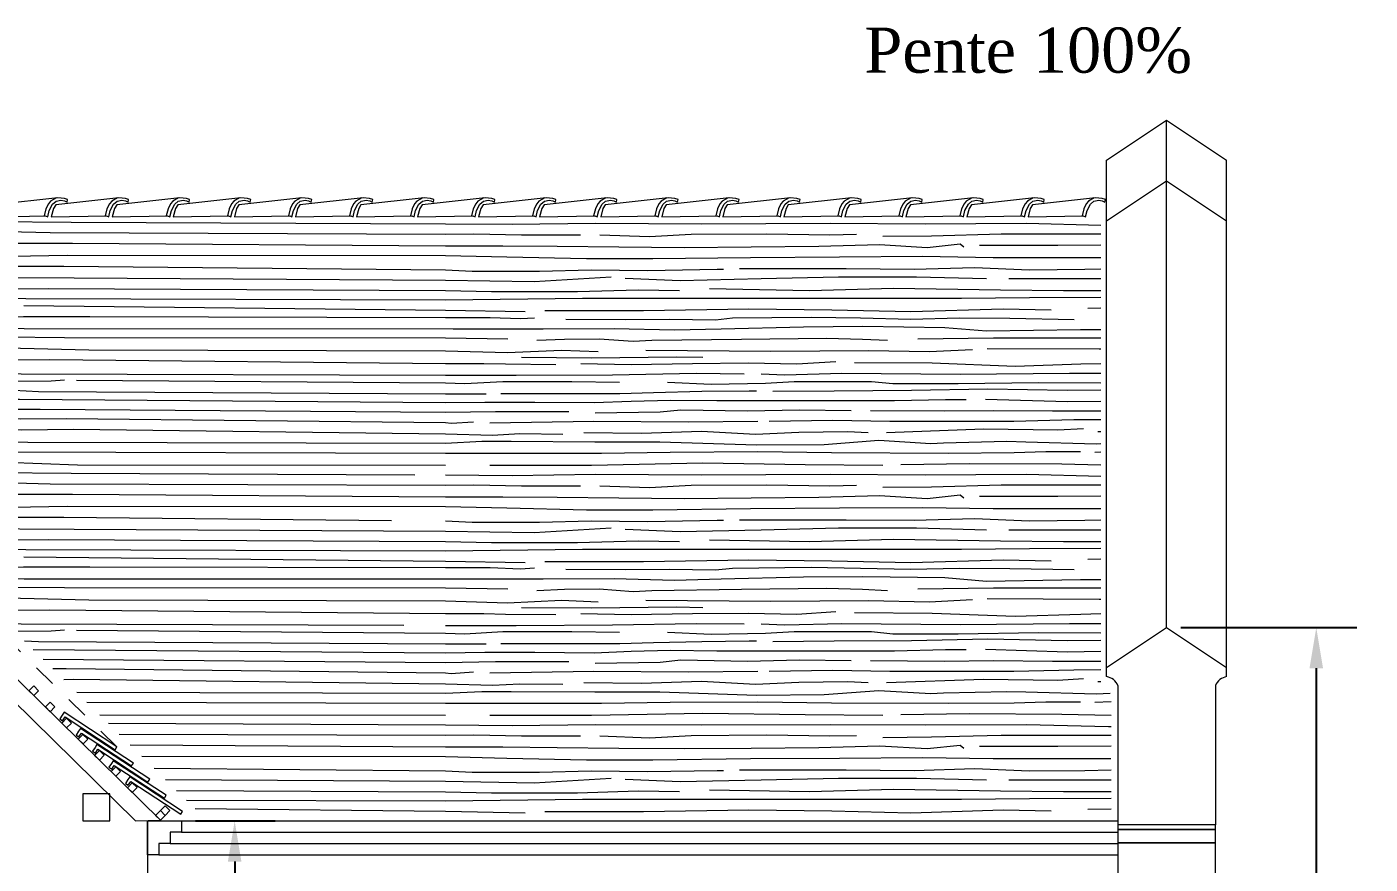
# Model space of a CAD drawing. Header units: millimetres. Extents: x -17502 to -16646, y 1856 to 2034.
# Drawn here: x -17150.73 to -17144.78, y 1876.98 to 1880.69 of the extents above; entities that cross this region are included whole.
import ezdxf

# ---------------------------------------------------------------- set-up
doc = ezdxf.new("R2010")
doc.units = ezdxf.units.MM
doc.linetypes.add('DASH10', pattern=[0.04167, 0.01389, -0.02778])
doc.layers.get('0').update_dxf_attribs({"lineweight": 9})
doc.layers.get('Defpoints').update_dxf_attribs({"lineweight": 9})
doc.layers.add('blocs', color=7, linetype='Continuous')
doc.layers.add('COUPE', color=7, linetype='Continuous', lineweight=9)
doc.styles.get("Standard").update_dxf_attribs({"font": 'times.ttf'})
doc.dimstyles.get("Standard").update_dxf_attribs({"dimtxt": 0.18, "dimasz": 0.18, "dimexe": 0.18, "dimexo": 0.0625, "dimgap": 0.09, "dimtad": 0, "dimtih": 1, "dimtoh": 1, "dimzin": 0, "dimdsep": 46, "dimtxsty": 'Standard', "dimcen": 0.09, "dimadec": 0, "dimazin": 0, "dimtfac": 1, "dimtofl": 0, "dimtmove": 0, "dimatfit": 3, "dimfxl": 1, "dimtolj": 1, "dimtzin": 0, "dimarcsym": 0})

# ---------------------------------------------------------------- blocks, each defined once
blk = doc.blocks.new('*D552')
at = {"color": 0, "lineweight": -2, "transparency": 16777216}
for p, q in [((-17149.9818, 1877.1699), (-17149.6281, 1877.1699)), ((-17149.8081, 1876.9899), (-17149.8081, 1875.8267)), ((-17149.8081, 1874.2999), (-17149.8081, 1875.4631)), ((-17150.1318, 1874.1199), (-17149.6281, 1874.1199))]:
    blk.add_line(p, q, dxfattribs=at)
at = {"color": 0, "lineweight": 9, "transparency": 16777216}
for points in [[(-17149.8381, 1876.9899), (-17149.7781, 1876.9899), (-17149.8081, 1877.1699)], [(-17149.8381, 1874.2999), (-17149.7781, 1874.2999), (-17149.8081, 1874.1199)]]:
    blk.add_solid(points, dxfattribs=at)
at = {"layer": 'Defpoints', "color": 0, "lineweight": 9, "transparency": 16777216}
for p in [(-17150.0443, 1877.1699), (-17150.1943, 1874.1199), (-17149.8081, 1874.1199)]:
    blk.add_point(p, dxfattribs=at)
at = {"color": 0, "lineweight": 9, "transparency": 16777216, "insert": (-17149.8081, 1875.6449), "char_height": 0.18, "attachment_point": 5}
blk.add_mtext('\\A1;3.05', dxfattribs=at)
blk = doc.blocks.new('*D555')
at = {"color": 0, "lineweight": -2, "transparency": 16777216}
for p, q in [((-17145.6177, 1878.0268), (-17144.8374, 1878.0268)), ((-17145.0174, 1877.8468), (-17145.0174, 1876.149)), ((-17145.0174, 1874.0875), (-17145.0174, 1875.7854)), ((-17145.4018, 1873.9075), (-17144.8374, 1873.9075))]:
    blk.add_line(p, q, dxfattribs=at)
at = {"color": 0, "lineweight": 9, "transparency": 16777216}
for points in [[(-17145.0474, 1877.8468), (-17144.9874, 1877.8468), (-17145.0174, 1878.0268)], [(-17145.0474, 1874.0875), (-17144.9874, 1874.0875), (-17145.0174, 1873.9075)]]:
    blk.add_solid(points, dxfattribs=at)
at = {"layer": 'Defpoints', "color": 0, "lineweight": 9, "transparency": 16777216}
for p in [(-17145.6802, 1878.0268), (-17145.4643, 1873.9075), (-17145.0174, 1873.9075)]:
    blk.add_point(p, dxfattribs=at)
at = {"color": 0, "lineweight": 9, "transparency": 16777216, "insert": (-17145.0174, 1875.9672), "char_height": 0.18, "attachment_point": 5}
blk.add_mtext('\\A1;4.12', dxfattribs=at)

msp = doc.modelspace()

# ---------------------------------------------------------------- linework, layer by layer
at = {"lineweight": 9}
for points in [[(-17150.1367, 1877.1735), (-17153.2838, 1880.2688), (-17153.3408, 1880.2127), (-17150.2471, 1877.1699)], [(-17150.3612, 1877.2899), (-17150.4812, 1877.2899), (-17150.4812, 1877.1699), (-17150.3612, 1877.1699)], [(-17150.1943, 1877.1699), (-17150.0443, 1877.1699), (-17150.0443, 1877.1199), (-17150.0943, 1877.1199), (-17150.0943, 1877.0699), (-17150.1443, 1877.0699), (-17150.1443, 1877.0199), (-17150.1943, 1877.0199)], [(-17145.4643, 1877.1524), (-17145.896, 1877.1524), (-17145.896, 1877.1317), (-17145.4643, 1877.1317)], [(-17145.4643, 1877.1317), (-17145.896, 1877.1317), (-17145.896, 1877.0725), (-17145.4643, 1877.0725)], [(-17145.4643, 1877.0725), (-17145.896, 1877.0725), (-17145.896, 1876.8783), (-17145.4643, 1876.8783)]]:
    msp.add_lwpolyline(points, close=True, dxfattribs=at)
for points in [[(-17145.946, 1880.0968), (-17145.6802, 1880.2741), (-17145.4143, 1880.0968)], [(-17145.6802, 1878.0268), (-17145.6802, 1880.2741)], [(-17145.946, 1880.0568), (-17145.946, 1880.0968)], [(-17145.946, 1877.8495), (-17145.946, 1880.0968)], [(-17145.4143, 1880.0568), (-17145.4143, 1880.0968)], [(-17145.4143, 1877.8495), (-17145.4143, 1880.0968)], [(-17145.946, 1879.8286), (-17145.6802, 1880.0059), (-17145.4143, 1879.8286)], [(-17145.946, 1879.7886), (-17145.946, 1879.8286)], [(-17145.4143, 1879.7886), (-17145.4143, 1879.8286)], [(-17145.946, 1877.8495), (-17145.6802, 1878.0268), (-17145.4143, 1877.8495)], [(-17145.946, 1877.8095), (-17145.946, 1877.8495)], [(-17145.4143, 1877.8095), (-17145.4143, 1877.8495)], [(-17145.896, 1877.7695), (-17145.896, 1877.1524)], [(-17145.4643, 1877.7695), (-17145.4643, 1877.1524)], [(-17150.1943, 1877.1699), (-17150.1943, 1876.1734), (-17150.1943, 1874.1199)], [(-17150.0443, 1877.1699), (-17145.896, 1877.1699)], [(-17150.0443, 1877.1199), (-17145.896, 1877.1199)], [(-17150.0943, 1877.0699), (-17145.896, 1877.0699)], [(-17150.1443, 1877.0199), (-17145.896, 1877.0199)]]:
    msp.add_lwpolyline(points, dxfattribs=at)
for centre, start, end in [((-17145.9561, 1877.7456), 21.64914, 81.03124), ((-17145.4043, 1877.7456), 98.96876, 158.35086)]:
    msp.add_arc(centre, 0.0646, start, end, dxfattribs=at)
at = {"layer": 'blocs', "lineweight": 9}
for points in [[(-17152.6245, 1879.8231), (-17152.5193, 1879.8235), (-17152.0996, 1879.8212), (-17151.6496, 1879.8235), (-17151.2864, 1879.8144), (-17150.8775, 1879.8258), (-17150.5326, 1879.8235), (-17148.8736, 1879.8152)], [(-17151.0889, 1879.7737), (-17150.9429, 1879.7841), (-17150.6249, 1879.7763), (-17148.8736, 1879.7698), (-17148.8736, 1879.7698)], [(-17148.8736, 1879.8152), (-17148.5794, 1879.8133), (-17148.2093, 1879.8178), (-17147.741, 1879.8155), (-17147.1699, 1879.8178), (-17146.7502, 1879.8155), (-17146.3002, 1879.8178), (-17145.972, 1879.8096)], [(-17148.8736, 1879.7698), (-17148.749, 1879.7714), (-17148.5374, 1879.7672), (-17148.3508, 1879.7672), (-17148.2761, 1879.7672)], [(-17148.1911, 1879.7672), (-17147.9712, 1879.7589), (-17147.7866, 1879.7693), (-17147.4506, 1879.7714), (-17147.1727, 1879.7672), (-17147.0545, 1879.7693)], [(-17146.9376, 1879.7602), (-17146.7213, 1879.7628), (-17146.4137, 1879.7706), (-17146.1686, 1879.7706), (-17145.9783, 1879.7706), (-17145.972, 1879.7706)], [(-17151.8583, 1879.7268), (-17151.5116, 1879.7268), (-17151.0632, 1879.7294), (-17150.5262, 1879.7294), (-17148.8736, 1879.7185)], [(-17148.8736, 1879.7185), (-17148.6201, 1879.7185), (-17148.3802, 1879.7159), (-17148.1065, 1879.7133), (-17147.8171, 1879.7107), (-17147.52, 1879.7133), (-17147.2202, 1879.7159), (-17146.9517, 1879.7237), (-17146.7405, 1879.7107), (-17146.5945, 1879.7263), (-17146.5789, 1879.7133)], [(-17146.5089, 1879.7211), (-17146.1622, 1879.7211), (-17145.972, 1879.7222)], [(-17151.2146, 1879.6694), (-17150.9591, 1879.6694), (-17150.5498, 1879.6772), (-17148.8736, 1879.6756)], [(-17148.8736, 1879.6758), (-17148.602, 1879.6689), (-17148.2501, 1879.6611), (-17147.9555, 1879.6611), (-17147.5227, 1879.6663), (-17147.1291, 1879.6689), (-17146.7615, 1879.6715), (-17146.4491, 1879.6663), (-17146.1519, 1879.6663), (-17145.972, 1879.6663)], [(-17152.4204, 1879.6222), (-17152.1471, 1879.6199), (-17151.8812, 1879.6277), (-17151.637, 1879.6173), (-17151.3919, 1879.6199), (-17151.0921, 1879.6277), (-17150.5655, 1879.6277), (-17148.8736, 1879.6115)], [(-17148.8736, 1879.6115), (-17148.7555, 1879.6064), (-17148.4583, 1879.6064), (-17148.2289, 1879.6116), (-17147.9786, 1879.609), (-17147.671, 1879.6142), (-17147.6423, 1879.6142)], [(-17147.572, 1879.6168), (-17147.1001, 1879.6168), (-17146.7977, 1879.6142), (-17146.5318, 1879.622), (-17146.2875, 1879.6116), (-17146.0425, 1879.6142), (-17145.972, 1879.616)], [(-17152.3306, 1879.5339), (-17152.2388, 1879.5364), (-17151.7649, 1879.5286), (-17151.4859, 1879.526), (-17150.9672, 1879.526), (-17150.6335, 1879.5286)], [(-17151.7279, 1879.5781), (-17151.376, 1879.5781), (-17151.0032, 1879.5781), (-17150.5183, 1879.5755), (-17148.8736, 1879.5665)], [(-17150.6335, 1879.5286), (-17148.8736, 1879.5195)], [(-17148.8736, 1879.5665), (-17148.482, 1879.5594), (-17148.1405, 1879.5803)], [(-17148.8736, 1879.5195), (-17148.6699, 1879.5151), (-17148.2893, 1879.5151), (-17148.0208, 1879.523), (-17147.8383, 1879.5203)], [(-17148.0779, 1879.5751), (-17147.8354, 1879.5647), (-17147.4757, 1879.5725), (-17147.1342, 1879.5803), (-17146.7875, 1879.5803), (-17146.4776, 1879.5725)], [(-17147.7053, 1879.5282), (-17147.2622, 1879.5203), (-17146.8894, 1879.5308), (-17146.4155, 1879.523), (-17146.1365, 1879.5204), (-17145.972, 1879.5204)], [(-17146.3785, 1879.5725), (-17146.0266, 1879.5725), (-17145.972, 1879.5725)], [(-17152.2881, 1879.4921), (-17151.9386, 1879.4921), (-17151.637, 1879.4947), (-17151.1625, 1879.4973), (-17150.7324, 1879.4843), (-17148.8736, 1879.479)], [(-17148.8736, 1879.479), (-17148.2681, 1879.4864), (-17147.6372, 1879.4864), (-17147.1315, 1879.4864), (-17146.5892, 1879.4864), (-17146.2876, 1879.489), (-17145.972, 1879.4908)], [(-17151.0267, 1879.3991), (-17150.7436, 1879.4042), (-17150.4503, 1879.4042), (-17148.8736, 1879.4002)], [(-17150.7427, 1879.453), (-17148.8736, 1879.4333)], [(-17148.8736, 1879.4333), (-17148.5208, 1879.4265)], [(-17148.4348, 1879.4317), (-17147.9968, 1879.4317), (-17147.5302, 1879.4395), (-17147.1626, 1879.4343), (-17146.8133, 1879.4265), (-17146.404, 1879.4395), (-17146.191, 1879.4343)], [(-17146.0294, 1879.4421), (-17145.972, 1879.4432)], [(-17152.1582, 1879.3643), (-17152.012, 1879.3625), (-17151.8272, 1879.3465), (-17151.4114, 1879.3534), (-17150.7398, 1879.3511), (-17148.8396, 1879.35)], [(-17148.8736, 1879.4002), (-17148.7599, 1879.4011), (-17148.6764, 1879.4011), (-17148.5414, 1879.3956), (-17148.4795, 1879.3993)], [(-17148.8396, 1879.35), (-17148.4422, 1879.35), (-17148.1269, 1879.3523), (-17147.8596, 1879.3454), (-17147.654, 1879.35), (-17147.2885, 1879.3591), (-17147.0258, 1879.3614), (-17146.6626, 1879.3568), (-17146.4777, 1879.3409), (-17146.062, 1879.3477), (-17145.972, 1879.3474)], [(-17148.3418, 1879.3935), (-17148.079, 1879.3918), (-17147.8824, 1879.3935), (-17147.679, 1879.3901), (-17147.6027, 1879.3986), (-17147.2552, 1879.402), (-17147.0365, 1879.3986), (-17146.8127, 1879.3935), (-17146.5991, 1879.3986), (-17146.3754, 1879.3969), (-17146.0892, 1879.3918)], [(-17150.8227, 1879.3145), (-17150.5623, 1879.3122), (-17148.8736, 1879.3105)], [(-17148.8736, 1879.3105), (-17148.5979, 1879.3066)], [(-17148.47, 1879.2997), (-17148.3466, 1879.3043), (-17148.1936, 1879.3066), (-17148.0428, 1879.2951), (-17147.9606, 1879.2997), (-17147.5631, 1879.3043), (-17147.1862, 1879.3088), (-17147.0267, 1879.3043), (-17146.917, 1879.2997)], [(-17146.7822, 1879.3066), (-17146.4464, 1879.3111), (-17145.9873, 1879.3111), (-17145.972, 1879.311)], [(-17151.8248, 1879.2689), (-17151.3291, 1879.2666), (-17150.8174, 1879.2666), (-17150.4542, 1879.2572), (-17148.8736, 1879.2528)], [(-17148.8736, 1879.2528), (-17148.6002, 1879.2449), (-17148.3603, 1879.2563), (-17148.1981, 1879.2495)], [(-17148.5382, 1879.2243), (-17148.2276, 1879.222), (-17147.8506, 1879.2265), (-17147.7341, 1879.2243)], [(-17147.9867, 1879.2564), (-17147.4338, 1879.2518), (-17146.9998, 1879.2541), (-17146.7325, 1879.2495), (-17146.5407, 1879.2586)], [(-17146.4754, 1879.2632), (-17145.9797, 1879.2609), (-17145.972, 1879.2609)], [(-17151.9933, 1879.2021), (-17151.7, 1879.1911), (-17151.4098, 1879.2003), (-17150.9553, 1879.2117), (-17150.6263, 1879.214), (-17148.8736, 1879.1969)], [(-17148.8736, 1879.1969), (-17148.705, 1879.1969), (-17148.6091, 1879.1946), (-17148.3852, 1879.1923)], [(-17148.2755, 1879.1969), (-17148.0517, 1879.1923), (-17147.7798, 1879.1969), (-17147.5331, 1879.1991), (-17147.3184, 1879.1946), (-17147.1448, 1879.206)], [(-17147.0633, 1879.2015), (-17146.7183, 1879.1992), (-17146.3505, 1879.1855), (-17146.0604, 1879.1946), (-17145.972, 1879.1968)], [(-17151.9449, 1879.1545), (-17151.9444, 1879.1545), (-17151.4601, 1879.1591), (-17151.0033, 1879.1591), (-17150.7543, 1879.1507), (-17148.8736, 1879.1443), (-17148.8736, 1879.1443)], [(-17151.9038, 1879.114), (-17151.5968, 1879.118), (-17151.1696, 1879.1157), (-17150.9503, 1879.118), (-17150.6213, 1879.1203), (-17150.5619, 1879.1248)], [(-17150.5094, 1879.1226), (-17148.8736, 1879.1106)], [(-17148.8736, 1879.1443), (-17148.5611, 1879.1443), (-17148.1339, 1879.1466), (-17147.7639, 1879.1534), (-17147.5514, 1879.1511)], [(-17148.8736, 1879.1106), (-17148.7893, 1879.1077), (-17148.6202, 1879.1168), (-17148.3141, 1879.1168), (-17148.104, 1879.1145)], [(-17147.8915, 1879.1145), (-17147.6973, 1879.1054), (-17147.4575, 1879.11), (-17147.3296, 1879.1168), (-17146.9869, 1879.1168), (-17146.8932, 1879.1077), (-17146.6031, 1879.1077), (-17146.2473, 1879.1123), (-17145.972, 1879.1109)], [(-17147.4768, 1879.1511), (-17147.3717, 1879.1466), (-17147.1181, 1879.1534), (-17146.595, 1879.1488), (-17146.1107, 1879.1534), (-17145.972, 1879.1534)], [(-17151.8788, 1879.0894), (-17151.8213, 1879.0906), (-17151.4695, 1879.0837), (-17151.2434, 1879.086), (-17150.8413, 1879.0814), (-17150.6769, 1879.0726), (-17148.8736, 1879.062), (-17148.8736, 1879.062)], [(-17148.8736, 1879.062), (-17148.6937, 1879.062)], [(-17148.6297, 1879.0643), (-17148.4287, 1879.0643), (-17148.2642, 1879.0643), (-17148.102, 1879.0643), (-17147.9536, 1879.0689), (-17147.7388, 1879.0735), (-17147.5287, 1879.0757), (-17147.4967, 1879.0757)], [(-17147.4245, 1879.0735), (-17147.1526, 1879.0758), (-17146.81, 1879.078), (-17146.4719, 1879.0849), (-17146.1201, 1879.078), (-17145.972, 1879.0795)], [(-17151.8325, 1879.0449), (-17151.4693, 1879.0335), (-17151.1701, 1879.038), (-17150.7612, 1879.038), (-17148.8736, 1879.0236), (-17148.8736, 1879.0236)], [(-17151.7822, 1878.9944), (-17151.5353, 1878.9923), (-17151.2521, 1878.9923), (-17150.9231, 1878.9946), (-17150.6696, 1878.9946), (-17148.8736, 1878.9806)], [(-17148.8736, 1879.0236), (-17148.7006, 1879.0255), (-17148.479, 1879.0255), (-17148.2163, 1879.0232), (-17148.0519, 1879.03), (-17147.8783, 1879.0346), (-17147.6727, 1879.0323), (-17147.3757, 1879.0323), (-17147.129, 1879.0323), (-17146.8852, 1879.0324), (-17146.659, 1879.0369), (-17146.5676, 1879.0369)], [(-17148.2112, 1878.9775), (-17147.9234, 1878.982), (-17147.832, 1878.9912), (-17147.5373, 1878.9866), (-17147.3066, 1878.9912), (-17147.0782, 1878.9889)], [(-17146.9914, 1878.9889), (-17146.6647, 1878.9866), (-17146.4477, 1878.9889), (-17146.1859, 1878.9866), (-17145.972, 1878.9866)], [(-17146.4831, 1879.0392), (-17146.1199, 1879.0278), (-17145.972, 1879.03)], [(-17151.7336, 1878.9466), (-17151.7057, 1878.9466), (-17151.4412, 1878.9536), (-17151.1602, 1878.9559), (-17150.998, 1878.9536), (-17150.7582, 1878.9513), (-17150.5549, 1878.9536), (-17148.8736, 1878.935), (-17148.8736, 1878.935)], [(-17148.8736, 1878.9806), (-17148.6521, 1878.9843), (-17148.4557, 1878.9843), (-17148.3277, 1878.9843)], [(-17148.8736, 1878.935), (-17148.8485, 1878.9318), (-17148.7503, 1878.9387)], [(-17148.6772, 1878.9341), (-17148.218, 1878.941), (-17147.8, 1878.9387), (-17147.4916, 1878.941)], [(-17147.4413, 1878.941), (-17147.1581, 1878.9455), (-17146.9068, 1878.941), (-17146.5778, 1878.941), (-17146.3563, 1878.941), (-17146.0918, 1878.9479), (-17145.972, 1878.9489)], [(-17151.334, 1878.901), (-17150.9251, 1878.9102), (-17150.7515, 1878.9033), (-17150.5231, 1878.9056), (-17148.8736, 1878.8848)], [(-17148.8736, 1878.8848), (-17148.6658, 1878.8793), (-17148.5448, 1878.8862), (-17148.3552, 1878.8839)], [(-17148.2615, 1878.8908), (-17148.0057, 1878.8885), (-17147.7407, 1878.8976), (-17147.5008, 1878.8839), (-17147.3089, 1878.893), (-17147.0942, 1878.8953), (-17147.0028, 1878.8908)], [(-17146.9212, 1878.8908), (-17146.4917, 1878.9068), (-17146.1628, 1878.9022), (-17146.0486, 1878.9091)], [(-17145.9846, 1878.8954), (-17145.972, 1878.8956)], [(-17151.6405, 1878.855), (-17151.341, 1878.8462), (-17151.1308, 1878.8576), (-17150.7242, 1878.8485), (-17148.8736, 1878.8434)], [(-17151.3477, 1878.8096), (-17151.0598, 1878.8211), (-17150.8223, 1878.8051), (-17148.8736, 1878.7994), (-17148.8736, 1878.7994)], [(-17148.8736, 1878.8434), (-17148.7137, 1878.852), (-17148.5835, 1878.852), (-17148.2134, 1878.8497), (-17147.9256, 1878.8497), (-17147.4961, 1878.836), (-17147.1969, 1878.8383), (-17146.9547, 1878.8565), (-17146.724, 1878.8428), (-17146.6692, 1878.8451), (-17146.3882, 1878.852), (-17146.3037, 1878.8497), (-17145.9916, 1878.8405), (-17145.972, 1878.8416)], [(-17151.5413, 1878.7574), (-17151.4939, 1878.7571), (-17151.1787, 1878.7503), (-17150.82, 1878.7594), (-17150.5048, 1878.7477), (-17148.8736, 1878.7462)], [(-17148.8736, 1878.7994), (-17148.5081, 1878.7994), (-17148.1837, 1878.7994), (-17147.8799, 1878.804), (-17147.4915, 1878.8062), (-17147.1649, 1878.8017), (-17146.6463, 1878.7994), (-17146.3562, 1878.8017), (-17146.2153, 1878.8063), (-17146.0622, 1878.8063)], [(-17148.6772, 1878.7469), (-17148.2272, 1878.7469), (-17147.7338, 1878.756), (-17147.2815, 1878.7492), (-17146.9365, 1878.7469)], [(-17146.8572, 1878.7492), (-17146.5534, 1878.7537), (-17146.1445, 1878.7515), (-17145.972, 1878.7477)], [(-17145.9983, 1878.804), (-17145.972, 1878.805)], [(-17151.4905, 1878.7074), (-17151.2864, 1878.7022), (-17150.8775, 1878.7137), (-17150.5326, 1878.7114), (-17149.0099, 1878.7038)], [(-17148.8736, 1878.7031), (-17148.5794, 1878.7012), (-17148.2093, 1878.7057), (-17147.741, 1878.7034), (-17147.1699, 1878.7057), (-17146.7502, 1878.7034), (-17146.3002, 1878.7057), (-17145.972, 1878.6975)], [(-17151.0889, 1878.6616), (-17150.9429, 1878.672), (-17150.6249, 1878.6642), (-17148.8736, 1878.6577), (-17148.8736, 1878.6577)], [(-17148.8736, 1878.6577), (-17148.749, 1878.6593), (-17148.5374, 1878.6551), (-17148.3508, 1878.6551), (-17148.2761, 1878.6551)], [(-17148.1911, 1878.6551), (-17147.9712, 1878.6468), (-17147.7866, 1878.6572), (-17147.4506, 1878.6593), (-17147.1727, 1878.6551), (-17147.0545, 1878.6572)], [(-17146.9376, 1878.6481), (-17146.7213, 1878.6507), (-17146.4137, 1878.6585), (-17146.1686, 1878.6585), (-17145.9783, 1878.6585), (-17145.972, 1878.6585)], [(-17151.3969, 1878.6153), (-17151.0632, 1878.6173), (-17150.5262, 1878.6173), (-17148.8736, 1878.6064)], [(-17148.8736, 1878.6064), (-17148.6201, 1878.6064), (-17148.3802, 1878.6038), (-17148.1065, 1878.6012), (-17147.8171, 1878.5986), (-17147.52, 1878.6012), (-17147.2202, 1878.6038), (-17146.9517, 1878.6116), (-17146.7405, 1878.5986), (-17146.5945, 1878.6142), (-17146.5789, 1878.6012)], [(-17146.5089, 1878.609), (-17146.1622, 1878.609), (-17145.972, 1878.6101)], [(-17151.2903, 1878.5104), (-17151.0921, 1878.5156), (-17150.5655, 1878.5156), (-17149.1136, 1878.5017)], [(-17151.2146, 1878.5573), (-17150.9591, 1878.5573), (-17150.5498, 1878.5651), (-17148.8736, 1878.5635)], [(-17148.8736, 1878.5637), (-17148.602, 1878.5568), (-17148.2501, 1878.549), (-17147.9555, 1878.549), (-17147.5227, 1878.5542), (-17147.1291, 1878.5568), (-17146.7615, 1878.5594), (-17146.4491, 1878.5542), (-17146.1519, 1878.5542), (-17145.972, 1878.5542)], [(-17151.2451, 1878.466), (-17151.0032, 1878.466), (-17150.5183, 1878.4634), (-17148.8736, 1878.4544)], [(-17148.8736, 1878.4994), (-17148.7555, 1878.4943), (-17148.4583, 1878.4943), (-17148.2289, 1878.4995), (-17147.9786, 1878.4969), (-17147.671, 1878.5021), (-17147.6423, 1878.5021)], [(-17148.8736, 1878.4544), (-17148.482, 1878.4473), (-17148.1405, 1878.4682)], [(-17148.0779, 1878.463), (-17147.8354, 1878.4525), (-17147.4757, 1878.4604), (-17147.1342, 1878.4682), (-17146.7875, 1878.4682), (-17146.4776, 1878.4604)], [(-17147.572, 1878.5047), (-17147.1001, 1878.5047), (-17146.7977, 1878.5021), (-17146.5318, 1878.5099), (-17146.2875, 1878.4995), (-17146.0425, 1878.5021), (-17145.972, 1878.5039)], [(-17146.3785, 1878.4604), (-17146.0266, 1878.4604), (-17145.972, 1878.4604)], [(-17151.1922, 1878.4139), (-17150.9672, 1878.4139), (-17150.6335, 1878.4165)], [(-17150.6335, 1878.4165), (-17148.8736, 1878.4074)], [(-17148.8736, 1878.4074), (-17148.6699, 1878.403), (-17148.2893, 1878.403), (-17148.0208, 1878.4108), (-17147.8383, 1878.4082)], [(-17147.7053, 1878.4161), (-17147.2622, 1878.4082), (-17146.8894, 1878.4187), (-17146.4155, 1878.4109), (-17146.1365, 1878.4082), (-17145.972, 1878.4082)], [(-17151.163, 1878.3852), (-17151.1625, 1878.3852), (-17150.7324, 1878.3722), (-17148.8736, 1878.3669)], [(-17150.7427, 1878.3409), (-17148.8736, 1878.3212)], [(-17148.8736, 1878.3669), (-17148.2681, 1878.3743), (-17147.6372, 1878.3743), (-17147.1315, 1878.3743), (-17146.5892, 1878.3743), (-17146.2876, 1878.3769), (-17145.972, 1878.3786)], [(-17151.0267, 1878.2912), (-17150.7436, 1878.2963), (-17150.4503, 1878.2963), (-17148.8736, 1878.2923)], [(-17148.8736, 1878.3212), (-17148.5208, 1878.3144)], [(-17148.8736, 1878.2923), (-17148.7599, 1878.2932), (-17148.6764, 1878.2932), (-17148.5414, 1878.2876), (-17148.4795, 1878.2913)], [(-17148.4348, 1878.3196), (-17147.9968, 1878.3196), (-17147.5302, 1878.3274), (-17147.1626, 1878.3222), (-17146.8133, 1878.3144), (-17146.404, 1878.3274), (-17146.191, 1878.3222)], [(-17148.3418, 1878.2855), (-17148.079, 1878.2838), (-17147.8824, 1878.2855), (-17147.679, 1878.2821), (-17147.6027, 1878.2906), (-17147.2552, 1878.294), (-17147.0365, 1878.2906), (-17146.8127, 1878.2855), (-17146.5991, 1878.2906), (-17146.3754, 1878.2889), (-17146.0892, 1878.2838)], [(-17146.0294, 1878.33), (-17145.972, 1878.3311)], [(-17151.0196, 1878.2441), (-17150.7398, 1878.2431), (-17148.8396, 1878.242)], [(-17148.8396, 1878.242), (-17148.4422, 1878.242), (-17148.1269, 1878.2443), (-17147.8596, 1878.2375), (-17147.654, 1878.242), (-17147.2885, 1878.2512), (-17147.0258, 1878.2534), (-17146.6626, 1878.2489), (-17146.4777, 1878.2329), (-17146.062, 1878.2397), (-17145.972, 1878.2394)], [(-17150.9327, 1878.1586), (-17150.8174, 1878.1586), (-17150.4542, 1878.1492), (-17148.8736, 1878.1448)], [(-17150.8227, 1878.2065), (-17150.5623, 1878.2042), (-17148.8736, 1878.2025)], [(-17148.8736, 1878.2025), (-17148.5979, 1878.1986)], [(-17148.47, 1878.1917), (-17148.3466, 1878.1963), (-17148.1936, 1878.1986), (-17148.0428, 1878.1872), (-17147.9606, 1878.1917), (-17147.5631, 1878.1963), (-17147.1862, 1878.2009), (-17147.0267, 1878.1963), (-17146.917, 1878.1917)], [(-17146.7822, 1878.1986), (-17146.4464, 1878.2032), (-17145.9873, 1878.2032), (-17145.972, 1878.2031)], [(-17146.4754, 1878.1552), (-17145.9797, 1878.1529), (-17145.972, 1878.1529)], [(-17150.8774, 1878.1043), (-17150.6263, 1878.106), (-17148.8736, 1878.0889)], [(-17148.8736, 1878.1448), (-17148.6002, 1878.1369), (-17148.3603, 1878.1483), (-17148.1981, 1878.1415)], [(-17148.5382, 1878.1163), (-17148.2276, 1878.114), (-17147.8506, 1878.1186), (-17147.7341, 1878.1163)], [(-17148.2755, 1878.0889), (-17148.0517, 1878.0843), (-17147.7798, 1878.0889), (-17147.5331, 1878.0912), (-17147.3184, 1878.0866), (-17147.1448, 1878.098)], [(-17147.9867, 1878.1484), (-17147.4338, 1878.1438), (-17146.9998, 1878.1461), (-17146.7325, 1878.1415), (-17146.5407, 1878.1507)], [(-17150.817, 1878.0448), (-17150.7543, 1878.0427), (-17149.0587, 1878.0369), (-17149.0587, 1878.0369)], [(-17148.8736, 1878.0889), (-17148.705, 1878.0889), (-17148.6091, 1878.0866), (-17148.3852, 1878.0843)], [(-17148.8736, 1878.0363), (-17148.5611, 1878.0363), (-17148.1339, 1878.0386), (-17147.7639, 1878.0454), (-17147.5514, 1878.0432)], [(-17147.4768, 1878.0431), (-17147.3717, 1878.0386), (-17147.1181, 1878.0454), (-17146.595, 1878.0409), (-17146.1107, 1878.0454), (-17145.972, 1878.0454)], [(-17147.0633, 1878.0935), (-17146.7183, 1878.0912), (-17146.3505, 1878.0775), (-17146.0604, 1878.0866), (-17145.972, 1878.0889)], [(-17150.7828, 1878.0112), (-17150.6213, 1878.0123), (-17150.5619, 1878.0169)], [(-17150.5094, 1878.0146), (-17148.8736, 1878.0027)], [(-17148.8736, 1878.0027), (-17148.7893, 1877.9997), (-17148.6202, 1878.0088), (-17148.3141, 1878.0088), (-17148.104, 1878.0066)], [(-17147.8915, 1878.0066), (-17147.6973, 1877.9974), (-17147.4575, 1878.002), (-17147.3296, 1878.0088), (-17146.9869, 1878.0088), (-17146.8932, 1877.9997), (-17146.6031, 1877.9997), (-17146.2473, 1878.0044), (-17145.972, 1878.0029)], [(-17147.4245, 1877.9655), (-17147.1526, 1877.9678), (-17146.81, 1877.9701), (-17146.4719, 1877.9769), (-17146.1201, 1877.9701), (-17145.972, 1877.9716)], [(-17150.7389, 1877.968), (-17150.6769, 1877.9646), (-17148.8736, 1877.9541), (-17148.8736, 1877.9541)], [(-17150.6999, 1877.9296), (-17148.8736, 1877.9156), (-17148.8736, 1877.9156)], [(-17148.8736, 1877.9541), (-17148.6937, 1877.9541)], [(-17148.8736, 1877.9156), (-17148.7006, 1877.9175), (-17148.479, 1877.9175), (-17148.2163, 1877.9152), (-17148.0519, 1877.9221), (-17147.8783, 1877.9266), (-17147.6727, 1877.9244), (-17147.3757, 1877.9244), (-17147.129, 1877.9244), (-17146.8852, 1877.9244), (-17146.659, 1877.929), (-17146.5676, 1877.929)], [(-17148.6297, 1877.9563), (-17148.4287, 1877.9563), (-17148.2642, 1877.9563), (-17148.102, 1877.9563), (-17147.9536, 1877.9609), (-17147.7388, 1877.9655), (-17147.5287, 1877.9678), (-17147.4967, 1877.9678)], [(-17146.4831, 1877.9312), (-17146.1199, 1877.9198), (-17145.972, 1877.9221)], [(-17150.6561, 1877.8865), (-17148.8736, 1877.8726)], [(-17148.8736, 1877.8726), (-17148.6521, 1877.8763), (-17148.4557, 1877.8763), (-17148.3277, 1877.8763)], [(-17148.2112, 1877.8695), (-17147.9234, 1877.8741), (-17147.832, 1877.8832), (-17147.5373, 1877.8786), (-17147.3066, 1877.8832), (-17147.0782, 1877.8809)], [(-17146.9914, 1877.8809), (-17146.6647, 1877.8786), (-17146.4477, 1877.8809), (-17146.1859, 1877.8786), (-17145.972, 1877.8786)], [(-17150.6139, 1877.845), (-17150.5549, 1877.8456), (-17148.8736, 1877.827), (-17148.8736, 1877.827)], [(-17150.5653, 1877.7972), (-17150.5231, 1877.7976), (-17148.8736, 1877.7768)], [(-17148.8736, 1877.827), (-17148.8485, 1877.8238), (-17148.7503, 1877.8307)], [(-17148.6772, 1877.8261), (-17148.218, 1877.833), (-17147.8, 1877.8307), (-17147.4916, 1877.833)], [(-17147.4413, 1877.833), (-17147.1581, 1877.8376), (-17146.9068, 1877.833), (-17146.5778, 1877.833), (-17146.3563, 1877.833), (-17146.0918, 1877.84), (-17145.972, 1877.8409)], [(-17146.9212, 1877.7828), (-17146.4917, 1877.7988), (-17146.1628, 1877.7942), (-17146.0486, 1877.8011)], [(-17150.5071, 1877.7399), (-17148.8736, 1877.7355)], [(-17148.8736, 1877.7768), (-17148.6658, 1877.7714), (-17148.5448, 1877.7782), (-17148.3552, 1877.7759)], [(-17148.8736, 1877.7355), (-17148.7137, 1877.744), (-17148.5835, 1877.744), (-17148.2134, 1877.7417), (-17147.9256, 1877.7417), (-17147.4961, 1877.728), (-17147.1969, 1877.7303), (-17146.9547, 1877.7485), (-17146.724, 1877.7348), (-17146.6692, 1877.7371), (-17146.3882, 1877.744), (-17146.3037, 1877.7417), (-17145.9916, 1877.7326), (-17145.9297, 1877.7359)], [(-17148.2615, 1877.7828), (-17148.0057, 1877.7805), (-17147.7407, 1877.7896), (-17147.5008, 1877.7759), (-17147.3089, 1877.7851), (-17147.0942, 1877.7874), (-17147.0028, 1877.7828)], [(-17145.9846, 1877.7874), (-17145.972, 1877.7877)], [(-17150.4625, 1877.6961), (-17148.8736, 1877.6914), (-17148.8736, 1877.6914)], [(-17148.8736, 1877.6914), (-17148.5081, 1877.6914), (-17148.1837, 1877.6914), (-17147.8799, 1877.696), (-17147.4915, 1877.6983), (-17147.1649, 1877.6937), (-17146.6463, 1877.6914), (-17146.3562, 1877.6937), (-17146.2153, 1877.6983), (-17146.0622, 1877.6983)], [(-17145.9983, 1877.696), (-17145.9262, 1877.6989)], [(-17150.4051, 1877.6396), (-17148.8736, 1877.6382)], [(-17148.6772, 1877.6389), (-17148.2272, 1877.6389), (-17147.7338, 1877.648), (-17147.2815, 1877.6412), (-17146.9365, 1877.6389)], [(-17146.8572, 1877.6412), (-17146.5534, 1877.6458), (-17146.1445, 1877.6435), (-17145.9262, 1877.6387)], [(-17150.3675, 1877.6026), (-17148.8736, 1877.5952)], [(-17148.8736, 1877.5952), (-17148.5794, 1877.5932), (-17148.2093, 1877.5977), (-17147.741, 1877.5955), (-17147.1699, 1877.5977), (-17146.7502, 1877.5955), (-17146.3002, 1877.5977), (-17145.937, 1877.5886), (-17145.9262, 1877.5889)], [(-17150.3192, 1877.5551), (-17148.8736, 1877.5497), (-17148.8736, 1877.5497)], [(-17150.271, 1877.5076), (-17148.8736, 1877.4984)], [(-17148.8736, 1877.5497), (-17148.749, 1877.5513), (-17148.5374, 1877.5472), (-17148.3508, 1877.5472), (-17148.2761, 1877.5472)], [(-17148.8736, 1877.4984), (-17148.6201, 1877.4984), (-17148.3802, 1877.4958), (-17148.1065, 1877.4932), (-17147.8171, 1877.4906), (-17147.52, 1877.4932), (-17147.2202, 1877.4958), (-17146.9517, 1877.5036), (-17146.7405, 1877.4906), (-17146.5945, 1877.5062), (-17146.5789, 1877.4932)], [(-17148.1911, 1877.5472), (-17147.9712, 1877.5389), (-17147.7866, 1877.5492), (-17147.4506, 1877.5513), (-17147.1727, 1877.5472), (-17147.0545, 1877.5492)], [(-17146.9376, 1877.5401), (-17146.7213, 1877.5427), (-17146.4137, 1877.5505), (-17146.1686, 1877.5505), (-17145.9783, 1877.5505), (-17145.9262, 1877.5505)], [(-17146.5089, 1877.501), (-17146.1622, 1877.501), (-17145.9262, 1877.5024)], [(-17150.2193, 1877.4568), (-17148.8736, 1877.4555)], [(-17148.8736, 1877.4557), (-17148.602, 1877.4488), (-17148.2501, 1877.441), (-17147.9555, 1877.441), (-17147.5227, 1877.4462), (-17147.1291, 1877.4488), (-17146.7615, 1877.4514), (-17146.4491, 1877.4462), (-17146.1519, 1877.4462), (-17145.9278, 1877.4462)], [(-17150.1654, 1877.4038), (-17148.8736, 1877.3914)], [(-17148.8736, 1877.3914), (-17148.7555, 1877.3863), (-17148.4583, 1877.3863), (-17148.2289, 1877.3915), (-17147.9786, 1877.3889), (-17147.671, 1877.3941), (-17147.6423, 1877.3941)], [(-17147.572, 1877.3967), (-17147.1001, 1877.3967), (-17146.7977, 1877.3941), (-17146.5318, 1877.4019), (-17146.2875, 1877.3915), (-17146.0425, 1877.3941), (-17145.9262, 1877.3971)], [(-17150.1141, 1877.3532), (-17148.8736, 1877.3464)], [(-17148.8736, 1877.3464), (-17148.482, 1877.3394), (-17148.1405, 1877.3602)], [(-17148.0779, 1877.355), (-17147.8354, 1877.3446), (-17147.4757, 1877.3524), (-17147.1342, 1877.3602), (-17146.7875, 1877.3602), (-17146.4776, 1877.3524)], [(-17146.3785, 1877.3524), (-17146.0266, 1877.3524), (-17145.9262, 1877.3524)], [(-17150.0656, 1877.3056), (-17148.8736, 1877.2994)], [(-17150.0215, 1877.2622), (-17148.8736, 1877.2589)], [(-17148.8736, 1877.2994), (-17148.6699, 1877.2951), (-17148.2893, 1877.2951), (-17148.0208, 1877.3029), (-17147.8383, 1877.3003)], [(-17148.8736, 1877.2589), (-17148.2681, 1877.2663), (-17147.6372, 1877.2663), (-17147.1315, 1877.2663), (-17146.5892, 1877.2663), (-17146.2876, 1877.2689), (-17145.9262, 1877.2709)], [(-17147.7053, 1877.3081), (-17147.2622, 1877.3003), (-17146.8894, 1877.3107), (-17146.4155, 1877.3029), (-17146.1365, 1877.3003), (-17145.9262, 1877.3003)], [(-17149.9837, 1877.2249), (-17148.8736, 1877.2133)], [(-17148.8736, 1877.2133), (-17148.5208, 1877.2064)], [(-17148.4348, 1877.2116), (-17147.9968, 1877.2116), (-17147.5302, 1877.2195), (-17147.1626, 1877.2143), (-17146.8133, 1877.2064), (-17146.404, 1877.2195), (-17146.191, 1877.2142)], [(-17146.0294, 1877.2221), (-17145.9262, 1877.2239)]]:
    msp.add_lwpolyline(points, dxfattribs=at)
at = {"layer": 'COUPE', "color": 7, "linetype": 'Continuous', "lineweight": 9}
for p, q in [((-17150.5916, 1879.9308), (-17150.8711, 1879.8997)), ((-17150.6442, 1879.8812), (-17150.6518, 1879.8507)), ((-17150.6332, 1879.9033), (-17150.6442, 1879.8812)), ((-17150.6233, 1879.9153), (-17150.6332, 1879.9033)), ((-17150.6294, 1879.8749), (-17150.6145, 1879.9025)), ((-17150.5972, 1879.9308), (-17150.6233, 1879.9153)), ((-17150.6107, 1879.8837), (-17150.6206, 1879.8459)), ((-17150.6145, 1879.9025), (-17150.5991, 1879.9151)), ((-17150.6007, 1879.8997), (-17150.6107, 1879.8837)), ((-17150.3212, 1879.9308), (-17150.6007, 1879.8997)), ((-17150.5991, 1879.9151), (-17150.5776, 1879.9197)), ((-17150.5624, 1879.9283), (-17150.5916, 1879.9308)), ((-17150.5776, 1879.9197), (-17150.5621, 1879.9166)), ((-17150.5483, 1879.9226), (-17150.5624, 1879.9283)), ((-17150.5621, 1879.9166), (-17150.5503, 1879.9114)), ((-17150.5503, 1879.9114), (-17150.5483, 1879.9226)), ((-17150.3738, 1879.8812), (-17150.3814, 1879.8507)), ((-17150.3628, 1879.9033), (-17150.3738, 1879.8812)), ((-17150.3529, 1879.9153), (-17150.3628, 1879.9033)), ((-17150.359, 1879.8749), (-17150.3441, 1879.9025)), ((-17150.3268, 1879.9308), (-17150.3529, 1879.9153)), ((-17150.3403, 1879.8837), (-17150.3502, 1879.8459)), ((-17150.3441, 1879.9025), (-17150.3287, 1879.9151)), ((-17150.3303, 1879.8997), (-17150.3403, 1879.8837)), ((-17150.0508, 1879.9308), (-17150.3303, 1879.8997)), ((-17150.3287, 1879.9151), (-17150.3072, 1879.9197)), ((-17150.292, 1879.9283), (-17150.3212, 1879.9308)), ((-17150.3072, 1879.9197), (-17150.2917, 1879.9166)), ((-17150.2779, 1879.9226), (-17150.292, 1879.9283)), ((-17150.2917, 1879.9166), (-17150.2799, 1879.9114)), ((-17150.2799, 1879.9114), (-17150.2779, 1879.9226)), ((-17150.1034, 1879.8812), (-17150.111, 1879.8507)), ((-17150.0925, 1879.9033), (-17150.1034, 1879.8812)), ((-17150.0826, 1879.9153), (-17150.0925, 1879.9033)), ((-17150.0886, 1879.8749), (-17150.0737, 1879.9025)), ((-17150.0565, 1879.9308), (-17150.0826, 1879.9153)), ((-17150.0699, 1879.8837), (-17150.0798, 1879.8459)), ((-17150.0737, 1879.9025), (-17150.0583, 1879.9151)), ((-17150.0599, 1879.8997), (-17150.0699, 1879.8837)), ((-17149.7804, 1879.9308), (-17150.0599, 1879.8997)), ((-17150.0583, 1879.9151), (-17150.0368, 1879.9197)), ((-17150.0217, 1879.9283), (-17150.0508, 1879.9308)), ((-17150.0368, 1879.9197), (-17150.0213, 1879.9166)), ((-17150.0075, 1879.9226), (-17150.0217, 1879.9283)), ((-17150.0213, 1879.9166), (-17150.0095, 1879.9114)), ((-17150.0095, 1879.9114), (-17150.0075, 1879.9226)), ((-17149.833, 1879.8812), (-17149.8406, 1879.8507)), ((-17149.8221, 1879.9033), (-17149.833, 1879.8812)), ((-17149.8122, 1879.9153), (-17149.8221, 1879.9033)), ((-17149.8182, 1879.8749), (-17149.8033, 1879.9025)), ((-17149.7861, 1879.9308), (-17149.8122, 1879.9153)), ((-17149.7995, 1879.8837), (-17149.8094, 1879.8459)), ((-17149.8033, 1879.9025), (-17149.7879, 1879.9151)), ((-17149.7895, 1879.8997), (-17149.7995, 1879.8837)), ((-17149.51, 1879.9308), (-17149.7895, 1879.8997)), ((-17149.7879, 1879.9151), (-17149.7664, 1879.9197)), ((-17149.7513, 1879.9283), (-17149.7804, 1879.9308)), ((-17149.7664, 1879.9197), (-17149.7509, 1879.9166)), ((-17149.7371, 1879.9226), (-17149.7513, 1879.9283)), ((-17149.7509, 1879.9166), (-17149.7391, 1879.9114)), ((-17149.7391, 1879.9114), (-17149.7371, 1879.9226)), ((-17149.5626, 1879.8812), (-17149.5702, 1879.8507)), ((-17149.5517, 1879.9033), (-17149.5626, 1879.8812)), ((-17149.5418, 1879.9153), (-17149.5517, 1879.9033)), ((-17149.5478, 1879.8749), (-17149.5329, 1879.9025)), ((-17149.5157, 1879.9308), (-17149.5418, 1879.9153)), ((-17149.5291, 1879.8837), (-17149.539, 1879.8459)), ((-17149.5329, 1879.9025), (-17149.5175, 1879.9151)), ((-17149.5191, 1879.8997), (-17149.5291, 1879.8837)), ((-17149.2396, 1879.9308), (-17149.5191, 1879.8997)), ((-17149.5175, 1879.9151), (-17149.496, 1879.9197)), ((-17149.4809, 1879.9283), (-17149.51, 1879.9308)), ((-17149.496, 1879.9197), (-17149.4805, 1879.9166)), ((-17149.4667, 1879.9226), (-17149.4809, 1879.9283)), ((-17149.4805, 1879.9166), (-17149.4687, 1879.9114)), ((-17149.4687, 1879.9114), (-17149.4667, 1879.9226)), ((-17149.2922, 1879.8812), (-17149.2998, 1879.8507)), ((-17149.2813, 1879.9033), (-17149.2922, 1879.8812)), ((-17149.2714, 1879.9153), (-17149.2813, 1879.9033)), ((-17149.2774, 1879.8749), (-17149.2625, 1879.9025)), ((-17149.2453, 1879.9308), (-17149.2714, 1879.9153)), ((-17149.2587, 1879.8837), (-17149.2686, 1879.8459)), ((-17149.2625, 1879.9025), (-17149.2471, 1879.9151)), ((-17149.2487, 1879.8997), (-17149.2587, 1879.8837)), ((-17148.9692, 1879.9308), (-17149.2487, 1879.8997)), ((-17149.2471, 1879.9151), (-17149.2256, 1879.9197)), ((-17149.2105, 1879.9283), (-17149.2396, 1879.9308)), ((-17149.2256, 1879.9197), (-17149.2101, 1879.9166)), ((-17149.1963, 1879.9226), (-17149.2105, 1879.9283)), ((-17149.2101, 1879.9166), (-17149.1984, 1879.9114)), ((-17149.1984, 1879.9114), (-17149.1963, 1879.9226)), ((-17149.0218, 1879.8812), (-17149.0294, 1879.8507)), ((-17149.0109, 1879.9033), (-17149.0218, 1879.8812)), ((-17149.001, 1879.9153), (-17149.0109, 1879.9033)), ((-17149.007, 1879.8749), (-17148.9921, 1879.9025)), ((-17148.9749, 1879.9308), (-17149.001, 1879.9153)), ((-17148.9883, 1879.8837), (-17148.9982, 1879.8459)), ((-17148.9921, 1879.9025), (-17148.9767, 1879.9151)), ((-17148.9783, 1879.8997), (-17148.9883, 1879.8837)), ((-17148.6988, 1879.9308), (-17148.9783, 1879.8997)), ((-17148.9767, 1879.9151), (-17148.9552, 1879.9197)), ((-17148.9401, 1879.9283), (-17148.9692, 1879.9308)), ((-17148.9552, 1879.9197), (-17148.9397, 1879.9166)), ((-17148.9259, 1879.9226), (-17148.9401, 1879.9283)), ((-17148.9397, 1879.9166), (-17148.928, 1879.9114)), ((-17148.928, 1879.9114), (-17148.9259, 1879.9226)), ((-17148.7514, 1879.8812), (-17148.759, 1879.8507)), ((-17148.7405, 1879.9033), (-17148.7514, 1879.8812)), ((-17148.7306, 1879.9153), (-17148.7405, 1879.9033)), ((-17148.7366, 1879.8749), (-17148.7217, 1879.9025)), ((-17148.7045, 1879.9308), (-17148.7306, 1879.9153)), ((-17148.7179, 1879.8837), (-17148.7278, 1879.8459)), ((-17148.7217, 1879.9025), (-17148.7063, 1879.9151)), ((-17148.7079, 1879.8997), (-17148.7179, 1879.8837)), ((-17148.4284, 1879.9308), (-17148.7079, 1879.8997)), ((-17148.7063, 1879.9151), (-17148.6848, 1879.9197)), ((-17148.6697, 1879.9283), (-17148.6988, 1879.9308)), ((-17148.6848, 1879.9197), (-17148.6693, 1879.9166)), ((-17148.6555, 1879.9226), (-17148.6697, 1879.9283)), ((-17148.6693, 1879.9166), (-17148.6576, 1879.9114)), ((-17148.6576, 1879.9114), (-17148.6555, 1879.9226)), ((-17148.481, 1879.8812), (-17148.4886, 1879.8507)), ((-17148.4701, 1879.9033), (-17148.481, 1879.8812)), ((-17148.4602, 1879.9153), (-17148.4701, 1879.9033)), ((-17148.4662, 1879.8749), (-17148.4513, 1879.9025)), ((-17148.4341, 1879.9308), (-17148.4602, 1879.9153)), ((-17148.4475, 1879.8837), (-17148.4574, 1879.8459)), ((-17148.4513, 1879.9025), (-17148.4359, 1879.9151)), ((-17148.4375, 1879.8997), (-17148.4475, 1879.8837)), ((-17148.158, 1879.9308), (-17148.4375, 1879.8997)), ((-17148.4359, 1879.9151), (-17148.4144, 1879.9197)), ((-17148.3993, 1879.9283), (-17148.4284, 1879.9308)), ((-17148.4144, 1879.9197), (-17148.3989, 1879.9166)), ((-17148.3851, 1879.9226), (-17148.3993, 1879.9283)), ((-17148.3989, 1879.9166), (-17148.3872, 1879.9114)), ((-17148.3872, 1879.9114), (-17148.3851, 1879.9226)), ((-17148.2106, 1879.8812), (-17148.2182, 1879.8507)), ((-17148.1997, 1879.9033), (-17148.2106, 1879.8812)), ((-17148.1898, 1879.9153), (-17148.1997, 1879.9033)), ((-17148.1958, 1879.8749), (-17148.1809, 1879.9025)), ((-17148.1637, 1879.9308), (-17148.1898, 1879.9153)), ((-17148.1771, 1879.8837), (-17148.187, 1879.8459)), ((-17148.1809, 1879.9025), (-17148.1655, 1879.9151)), ((-17148.1671, 1879.8997), (-17148.1771, 1879.8837)), ((-17147.8876, 1879.9308), (-17148.1671, 1879.8997)), ((-17148.1655, 1879.9151), (-17148.144, 1879.9197)), ((-17148.1289, 1879.9283), (-17148.158, 1879.9308)), ((-17148.144, 1879.9197), (-17148.1285, 1879.9166)), ((-17148.1147, 1879.9226), (-17148.1289, 1879.9283)), ((-17148.1285, 1879.9166), (-17148.1168, 1879.9114)), ((-17148.1168, 1879.9114), (-17148.1147, 1879.9226)), ((-17147.9402, 1879.8812), (-17147.9478, 1879.8507)), ((-17147.9293, 1879.9033), (-17147.9402, 1879.8812)), ((-17147.9194, 1879.9153), (-17147.9293, 1879.9033)), ((-17147.9254, 1879.8749), (-17147.9105, 1879.9025)), ((-17147.8933, 1879.9308), (-17147.9194, 1879.9153)), ((-17147.9067, 1879.8837), (-17147.9166, 1879.8459)), ((-17147.9105, 1879.9025), (-17147.8951, 1879.9151)), ((-17147.8967, 1879.8997), (-17147.9067, 1879.8837)), ((-17147.6172, 1879.9308), (-17147.8967, 1879.8997)), ((-17147.8951, 1879.9151), (-17147.8736, 1879.9197)), ((-17147.8585, 1879.9283), (-17147.8876, 1879.9308)), ((-17147.8736, 1879.9197), (-17147.8581, 1879.9166)), ((-17147.8443, 1879.9226), (-17147.8585, 1879.9283)), ((-17147.8581, 1879.9166), (-17147.8464, 1879.9114)), ((-17147.8464, 1879.9114), (-17147.8443, 1879.9226)), ((-17147.6698, 1879.8812), (-17147.6774, 1879.8507)), ((-17147.6589, 1879.9033), (-17147.6698, 1879.8812)), ((-17147.649, 1879.9153), (-17147.6589, 1879.9033)), ((-17147.655, 1879.8749), (-17147.6401, 1879.9025)), ((-17147.6229, 1879.9308), (-17147.649, 1879.9153)), ((-17147.6364, 1879.8837), (-17147.6462, 1879.8459)), ((-17147.6401, 1879.9025), (-17147.6247, 1879.9151)), ((-17147.6263, 1879.8997), (-17147.6364, 1879.8837)), ((-17147.3468, 1879.9308), (-17147.6263, 1879.8997)), ((-17147.6247, 1879.9151), (-17147.6032, 1879.9197)), ((-17147.5881, 1879.9283), (-17147.6172, 1879.9308)), ((-17147.6032, 1879.9197), (-17147.5877, 1879.9166)), ((-17147.5739, 1879.9226), (-17147.5881, 1879.9283)), ((-17147.5877, 1879.9166), (-17147.576, 1879.9114)), ((-17147.576, 1879.9114), (-17147.5739, 1879.9226)), ((-17147.3995, 1879.8812), (-17147.407, 1879.8507)), ((-17147.3885, 1879.9033), (-17147.3995, 1879.8812)), ((-17147.3786, 1879.9153), (-17147.3885, 1879.9033)), ((-17147.3846, 1879.8749), (-17147.3697, 1879.9025)), ((-17147.3525, 1879.9308), (-17147.3786, 1879.9153)), ((-17147.366, 1879.8837), (-17147.3758, 1879.8459)), ((-17147.3697, 1879.9025), (-17147.3543, 1879.9151)), ((-17147.3559, 1879.8997), (-17147.366, 1879.8837)), ((-17147.0764, 1879.9308), (-17147.3559, 1879.8997)), ((-17147.3543, 1879.9151), (-17147.3328, 1879.9197)), ((-17147.3177, 1879.9283), (-17147.3468, 1879.9308)), ((-17147.3328, 1879.9197), (-17147.3173, 1879.9166)), ((-17147.3035, 1879.9226), (-17147.3177, 1879.9283)), ((-17147.3173, 1879.9166), (-17147.3056, 1879.9114)), ((-17147.3056, 1879.9114), (-17147.3035, 1879.9226)), ((-17147.1291, 1879.8812), (-17147.1366, 1879.8507)), ((-17147.1181, 1879.9033), (-17147.1291, 1879.8812)), ((-17147.1082, 1879.9153), (-17147.1181, 1879.9033)), ((-17147.1142, 1879.8749), (-17147.0993, 1879.9025)), ((-17147.0821, 1879.9308), (-17147.1082, 1879.9153)), ((-17147.0956, 1879.8837), (-17147.1054, 1879.8459)), ((-17147.0993, 1879.9025), (-17147.0839, 1879.9151)), ((-17147.0855, 1879.8997), (-17147.0956, 1879.8837)), ((-17146.806, 1879.9308), (-17147.0855, 1879.8997)), ((-17147.0839, 1879.9151), (-17147.0624, 1879.9197)), ((-17147.0473, 1879.9283), (-17147.0764, 1879.9308)), ((-17147.0624, 1879.9197), (-17147.0469, 1879.9166)), ((-17147.0332, 1879.9226), (-17147.0473, 1879.9283)), ((-17147.0469, 1879.9166), (-17147.0352, 1879.9114)), ((-17147.0352, 1879.9114), (-17147.0332, 1879.9226)), ((-17146.8587, 1879.8812), (-17146.8662, 1879.8507)), ((-17146.8477, 1879.9033), (-17146.8587, 1879.8812)), ((-17146.8378, 1879.9153), (-17146.8477, 1879.9033)), ((-17146.8438, 1879.8749), (-17146.8289, 1879.9025)), ((-17146.8117, 1879.9308), (-17146.8378, 1879.9153)), ((-17146.8252, 1879.8837), (-17146.835, 1879.8459)), ((-17146.8289, 1879.9025), (-17146.8135, 1879.9151)), ((-17146.8151, 1879.8997), (-17146.8252, 1879.8837)), ((-17146.5356, 1879.9308), (-17146.8151, 1879.8997)), ((-17146.8135, 1879.9151), (-17146.792, 1879.9197)), ((-17146.7769, 1879.9283), (-17146.806, 1879.9308)), ((-17146.792, 1879.9197), (-17146.7765, 1879.9166)), ((-17146.7628, 1879.9226), (-17146.7769, 1879.9283)), ((-17146.7765, 1879.9166), (-17146.7648, 1879.9114)), ((-17146.7648, 1879.9114), (-17146.7628, 1879.9226)), ((-17146.5883, 1879.8812), (-17146.5958, 1879.8507)), ((-17146.5773, 1879.9033), (-17146.5883, 1879.8812)), ((-17146.5674, 1879.9153), (-17146.5773, 1879.9033)), ((-17146.5734, 1879.8749), (-17146.5585, 1879.9025)), ((-17146.5413, 1879.9308), (-17146.5674, 1879.9153)), ((-17146.5548, 1879.8837), (-17146.5646, 1879.8459)), ((-17146.5585, 1879.9025), (-17146.5432, 1879.9151)), ((-17146.5447, 1879.8997), (-17146.5548, 1879.8837)), ((-17146.2652, 1879.9308), (-17146.5447, 1879.8997)), ((-17146.5432, 1879.9151), (-17146.5216, 1879.9197)), ((-17146.5065, 1879.9283), (-17146.5356, 1879.9308)), ((-17146.5216, 1879.9197), (-17146.5061, 1879.9166)), ((-17146.4924, 1879.9226), (-17146.5065, 1879.9283)), ((-17146.5061, 1879.9166), (-17146.4944, 1879.9114)), ((-17146.4944, 1879.9114), (-17146.4924, 1879.9226)), ((-17146.3179, 1879.8812), (-17146.3254, 1879.8507)), ((-17146.3069, 1879.9033), (-17146.3179, 1879.8812)), ((-17146.297, 1879.9153), (-17146.3069, 1879.9033)), ((-17146.303, 1879.8749), (-17146.2881, 1879.9025)), ((-17146.2709, 1879.9308), (-17146.297, 1879.9153)), ((-17146.2844, 1879.8837), (-17146.2942, 1879.8459)), ((-17146.2881, 1879.9025), (-17146.2728, 1879.9151)), ((-17146.2743, 1879.8997), (-17146.2844, 1879.8837)), ((-17145.9948, 1879.9308), (-17146.2743, 1879.8997)), ((-17146.2728, 1879.9151), (-17146.2512, 1879.9197)), ((-17146.2361, 1879.9283), (-17146.2652, 1879.9308)), ((-17146.2512, 1879.9197), (-17146.2357, 1879.9166)), ((-17146.222, 1879.9226), (-17146.2361, 1879.9283)), ((-17146.2357, 1879.9166), (-17146.224, 1879.9114)), ((-17146.224, 1879.9114), (-17146.222, 1879.9226)), ((-17146.0475, 1879.8812), (-17146.055, 1879.8507)), ((-17146.0365, 1879.9033), (-17146.0475, 1879.8812)), ((-17146.0266, 1879.9153), (-17146.0365, 1879.9033)), ((-17146.0326, 1879.8749), (-17146.0177, 1879.9025)), ((-17146.0005, 1879.9308), (-17146.0266, 1879.9153)), ((-17146.0177, 1879.9025), (-17146.0024, 1879.9151)), ((-17146.0024, 1879.9151), (-17145.9808, 1879.9197)), ((-17145.9657, 1879.9283), (-17145.9948, 1879.9308)), ((-17145.9808, 1879.9197), (-17145.9653, 1879.9166)), ((-17145.9516, 1879.9226), (-17145.9657, 1879.9283)), ((-17145.9653, 1879.9166), (-17145.9536, 1879.9114)), ((-17145.9536, 1879.9114), (-17145.9516, 1879.9226)), ((-17150.891, 1879.8459), (-17150.6461, 1879.8507)), ((-17150.6461, 1879.8507), (-17150.6358, 1879.8459)), ((-17150.6358, 1879.8459), (-17150.6294, 1879.8749)), ((-17150.6206, 1879.8459), (-17150.3757, 1879.8507)), ((-17150.3757, 1879.8507), (-17150.3654, 1879.8459)), ((-17150.3654, 1879.8459), (-17150.359, 1879.8749)), ((-17150.3502, 1879.8459), (-17150.1053, 1879.8507)), ((-17150.1053, 1879.8507), (-17150.095, 1879.8459)), ((-17150.095, 1879.8459), (-17150.0886, 1879.8749)), ((-17150.0798, 1879.8459), (-17149.8349, 1879.8507)), ((-17149.8349, 1879.8507), (-17149.8246, 1879.8459)), ((-17149.8246, 1879.8459), (-17149.8182, 1879.8749)), ((-17149.8094, 1879.8459), (-17149.5645, 1879.8507)), ((-17149.5645, 1879.8507), (-17149.5542, 1879.8459)), ((-17149.5542, 1879.8459), (-17149.5478, 1879.8749)), ((-17149.539, 1879.8459), (-17149.2941, 1879.8507)), ((-17149.2941, 1879.8507), (-17149.2838, 1879.8459)), ((-17149.2838, 1879.8459), (-17149.2774, 1879.8749)), ((-17149.2686, 1879.8459), (-17149.0237, 1879.8507)), ((-17149.0237, 1879.8507), (-17149.0134, 1879.8459)), ((-17149.0134, 1879.8459), (-17149.007, 1879.8749)), ((-17148.9982, 1879.8459), (-17148.7533, 1879.8507)), ((-17148.7533, 1879.8507), (-17148.743, 1879.8459)), ((-17148.743, 1879.8459), (-17148.7366, 1879.8749)), ((-17148.7278, 1879.8459), (-17148.4829, 1879.8507)), ((-17148.4829, 1879.8507), (-17148.4726, 1879.8459)), ((-17148.4726, 1879.8459), (-17148.4662, 1879.8749)), ((-17148.4574, 1879.8459), (-17148.2125, 1879.8507)), ((-17148.2125, 1879.8507), (-17148.2022, 1879.8459)), ((-17148.2022, 1879.8459), (-17148.1958, 1879.8749)), ((-17148.187, 1879.8459), (-17147.9421, 1879.8507)), ((-17147.9421, 1879.8507), (-17147.9318, 1879.8459)), ((-17147.9318, 1879.8459), (-17147.9254, 1879.8749)), ((-17147.9166, 1879.8459), (-17147.6717, 1879.8507)), ((-17147.6717, 1879.8507), (-17147.6614, 1879.8459)), ((-17147.6614, 1879.8459), (-17147.655, 1879.8749)), ((-17147.6462, 1879.8459), (-17147.4013, 1879.8507)), ((-17147.4013, 1879.8507), (-17147.391, 1879.8459)), ((-17147.391, 1879.8459), (-17147.3846, 1879.8749)), ((-17147.3758, 1879.8459), (-17147.1309, 1879.8507)), ((-17147.1309, 1879.8507), (-17147.1206, 1879.8459)), ((-17147.1206, 1879.8459), (-17147.1142, 1879.8749)), ((-17147.1054, 1879.8459), (-17146.8605, 1879.8507)), ((-17146.8605, 1879.8507), (-17146.8502, 1879.8459)), ((-17146.8502, 1879.8459), (-17146.8438, 1879.8749)), ((-17146.835, 1879.8459), (-17146.5901, 1879.8507)), ((-17146.5901, 1879.8507), (-17146.5798, 1879.8459)), ((-17146.5798, 1879.8459), (-17146.5734, 1879.8749)), ((-17146.5646, 1879.8459), (-17146.3198, 1879.8507)), ((-17146.3198, 1879.8507), (-17146.3094, 1879.8459)), ((-17146.3094, 1879.8459), (-17146.303, 1879.8749)), ((-17146.2942, 1879.8459), (-17146.0494, 1879.8507)), ((-17146.0494, 1879.8507), (-17146.039, 1879.8459)), ((-17146.039, 1879.8459), (-17146.0326, 1879.8749))]:
    msp.add_line(p, q, dxfattribs=at)
at = {"layer": 'COUPE', "color": 7, "linetype": 'DASH10', "lineweight": 9}
msp.add_lwpolyline([(-17150.3295, 1877.4982), (-17153.2713, 1880.3915)], dxfattribs=at)
at = {"layer": 'COUPE', "color": 7, "linetype": 'Continuous', "lineweight": 9}
for points in [[(-17150.677, 1877.747), (-17150.6984, 1877.768), (-17150.7194, 1877.7466), (-17150.698, 1877.7256), (-17150.677, 1877.747)], [(-17150.6043, 1877.6755), (-17150.6256, 1877.6965), (-17150.6467, 1877.6751), (-17150.6253, 1877.6541), (-17150.6043, 1877.6755)], [(-17150.5594, 1877.6308), (-17150.3377, 1877.4856), (-17150.3295, 1877.4982), (-17150.5638, 1877.6516), (-17150.572, 1877.639), (-17150.5829, 1877.6223), (-17150.5704, 1877.6141), (-17150.5594, 1877.6308)], [(-17150.5315, 1877.6039), (-17150.5529, 1877.625), (-17150.574, 1877.6036), (-17150.5526, 1877.5825), (-17150.5315, 1877.6039)], [(-17150.4867, 1877.5593), (-17150.265, 1877.4141), (-17150.2568, 1877.4267), (-17150.4911, 1877.5801), (-17150.4993, 1877.5675), (-17150.5102, 1877.5508), (-17150.4977, 1877.5426), (-17150.4867, 1877.5593)], [(-17150.4588, 1877.5324), (-17150.4802, 1877.5535), (-17150.5012, 1877.5321), (-17150.4798, 1877.511), (-17150.4588, 1877.5324)], [(-17150.414, 1877.4878), (-17150.1923, 1877.3426), (-17150.1841, 1877.3552), (-17150.4184, 1877.5085), (-17150.4266, 1877.496), (-17150.4375, 1877.4793), (-17150.425, 1877.471), (-17150.414, 1877.4878)], [(-17150.3861, 1877.4609), (-17150.4075, 1877.4819), (-17150.4285, 1877.4605), (-17150.4071, 1877.4395), (-17150.3861, 1877.4609)], [(-17150.3413, 1877.4163), (-17150.1196, 1877.2711), (-17150.1114, 1877.2837), (-17150.3456, 1877.437), (-17150.3539, 1877.4245), (-17150.3648, 1877.4078), (-17150.3523, 1877.3995), (-17150.3413, 1877.4163)], [(-17150.3134, 1877.3894), (-17150.3348, 1877.4104), (-17150.3558, 1877.389), (-17150.3344, 1877.368), (-17150.3134, 1877.3894)], [(-17150.2686, 1877.3448), (-17150.0469, 1877.1996), (-17150.0387, 1877.2121), (-17150.2729, 1877.3655), (-17150.2812, 1877.353), (-17150.2921, 1877.3362), (-17150.2796, 1877.328), (-17150.2686, 1877.3448)], [(-17150.2406, 1877.3178), (-17150.262, 1877.3389), (-17150.2831, 1877.3175), (-17150.2617, 1877.2965), (-17150.2406, 1877.3178)], [(-17150.1157, 1877.1949), (-17150.1371, 1877.216), (-17150.1581, 1877.1946), (-17150.1367, 1877.1735), (-17150.1157, 1877.1949)], [(-17150.0946, 1877.2163), (-17150.116, 1877.2374), (-17150.1371, 1877.216), (-17150.1157, 1877.1949), (-17150.0946, 1877.2163)]]:
    msp.add_lwpolyline(points, close=True, dxfattribs=at)

# ---------------------------------------------------------------- texts
at = {"lineweight": 9, "insert": (-17145.5673, 1880.6849), "char_height": 0.2, "width": 6.944155, "attachment_point": 3}
msp.add_mtext('Pente 100%', dxfattribs=at)

# ---------------------------------------------------------------- dimensions: what is measured, and where the dimension line sits
at = {"lineweight": 9}
for base, p1, p2, picture, middle in [((-17145.0174, 1873.9075), (-17145.6802, 1878.0268), (-17145.4643, 1873.9075), '*D555', (-17145.0174, 1875.9672)), ((-17149.8081, 1874.1199), (-17150.0443, 1877.1699), (-17150.1943, 1874.1199), '*D552', (-17149.8081, 1875.6449))]:
    dim = msp.add_linear_dim(base=base, p1=p1, p2=p2, angle=90, dimstyle='Standard', dxfattribs=at)
    dim.commit()
    dim.dimension.update_dxf_attribs({"geometry": picture, "text_midpoint": middle})

doc.saveas('drawing.dxf')
